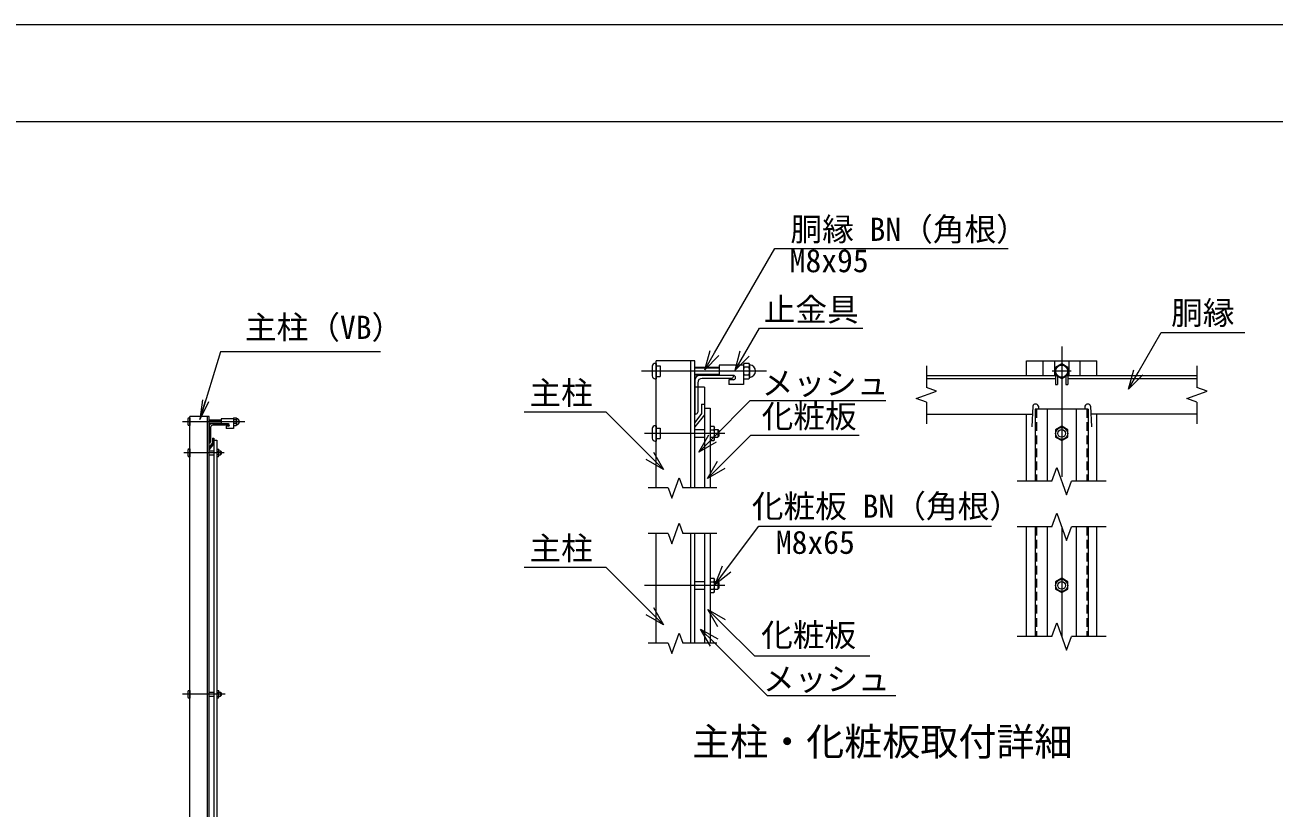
# Model space of a CAD drawing. Units: millimetres, scale not verified. Extents: x -4200 to 4200, y -2970 to 2970.
# Drawn here: x -185 to 2403, y 1348 to 2970 of the extents above; entities that cross this region are included whole.
import ezdxf
from ezdxf.enums import TextEntityAlignment as Align

# ---------------------------------------------------------------- set-up
doc = ezdxf.new("R2010")
doc.units = ezdxf.units.MM
doc.header["$LTSCALE"] = 15
doc.linetypes.add('DASHED1', pattern=[1.8, 1.2, -0.6])
doc.linetypes.add('LONG_CHAIN', pattern=[21, 18, -1, 1, -1])
for name, color, linetype, lineweight in [('0-0_D-STR1', 1, 'Continuous', 9), ('0-1_D-BMK', 2, 'LONG_CHAIN', 9), ('0-2_D-STR-DIM', 7, 'Continuous', 9), ('0-5_0', 7, 'Continuous', 9), ('0-6_D-STR-TXT', 7, 'Continuous', 9), ('0-9_D-STR3', 3, 'Continuous', 9), ('0-A_D-STR2', 7, 'Continuous', 9), ('0-B_D-TTL', 2, 'Continuous', 9)]:
    doc.layers.add(name, color=color, linetype=linetype, lineweight=lineweight)
doc.layers.add('0-7_D-TTL-TXT', color=7, linetype='Continuous')
doc.styles.add('ＭＳ ゴシック', font='')
doc.styles.get('ＭＳ ゴシック').set_extended_font_data('MS Gothic')

# ---------------------------------------------------------------- blocks, each defined once
blk = doc.blocks.new('_Open')
at = {"layer": '0-5_0'}
blk.add_line((-15, 2.5), (0, 0), dxfattribs=at)
blk.add_lwpolyline([(-15, -2.5), (0, 0), (-15, 0)], dxfattribs=at)
blk = doc.blocks.new('MLeader1')
at = {"layer": '0-6_D-STR-TXT'}
blk.add_line((2099.5, 2215.79), (2119.5, 2250.43), dxfattribs=at)
for points in [[(2119.5, 2250.43), (2167.22, 2333.07), (2332.97, 2333.07), (2340.17, 2333.07)], [(2128.79, 2245.07), (2099.5, 2215.79), (2110.22, 2255.79)]]:
    blk.add_lwpolyline(points, dxfattribs=at)
blk = doc.blocks.new('MLeader2')
at = {"layer": '0-6_D-STR-TXT'}
blk.add_line((1210.04, 2085.6), (1238.32, 2113.88), dxfattribs=at)
for points in [[(1238.32, 2113.88), (1316.57, 2192.13), (1590.06, 2192.13), (1597.26, 2192.13)], [(1245.9, 2106.3), (1210.04, 2085.6), (1230.74, 2121.46)]]:
    blk.add_lwpolyline(points, dxfattribs=at)
blk = doc.blocks.new('MLeader3')
at = {"layer": '0-6_D-STR-TXT'}
blk.add_line((1228.24, 2030.96), (1256.52, 2059.25), dxfattribs=at)
for points in [[(1256.52, 2059.25), (1317.57, 2120.29), (1534.77, 2120.29), (1541.97, 2120.29)], [(1264.1, 2051.67), (1228.24, 2030.96), (1248.94, 2066.83)]]:
    blk.add_lwpolyline(points, dxfattribs=at)
blk = doc.blocks.new('MLeader4')
at = {"layer": '0-6_D-STR-TXT'}
blk.add_line((1136.63, 1727.63), (1108.35, 1755.92), dxfattribs=at)
for points in [[(1108.35, 1755.92), (1018.13, 1846.14), (855.73, 1846.14), (848.53, 1846.14)], [(1115.93, 1763.5), (1136.63, 1727.63), (1100.77, 1748.34)]]:
    blk.add_lwpolyline(points, dxfattribs=at)
blk = doc.blocks.new('MLeader5')
at = {"layer": '0-6_D-STR-TXT'}
blk.add_line((1136.63, 2049.26), (1108.35, 2077.54), dxfattribs=at)
for points in [[(1108.35, 2077.54), (1018.13, 2167.76), (855.73, 2167.76), (848.53, 2167.76)], [(1115.93, 2085.12), (1136.63, 2049.26), (1100.77, 2069.97)]]:
    blk.add_lwpolyline(points, dxfattribs=at)
blk = doc.blocks.new('MLeader6')
at = {"layer": '0-6_D-STR-TXT'}
blk.add_line((1228.76, 1759.54), (1257.05, 1731.26), dxfattribs=at)
for points in [[(1249.47, 1723.68), (1228.76, 1759.54), (1264.63, 1738.84)], [(1257.05, 1731.26), (1324.97, 1663.34), (1556.39, 1663.34), (1563.59, 1663.34)]]:
    blk.add_lwpolyline(points, dxfattribs=at)
blk = doc.blocks.new('MLeader7')
at = {"layer": '0-6_D-STR-TXT'}
blk.add_line((1213.56, 1719.05), (1241.85, 1690.77), dxfattribs=at)
for points in [[(1234.27, 1683.19), (1213.56, 1719.05), (1249.43, 1698.35)], [(1241.85, 1690.77), (1351.55, 1581.07), (1610.43, 1581.07), (1617.63, 1581.07)]]:
    blk.add_lwpolyline(points, dxfattribs=at)
blk = doc.blocks.new('MLeader14')
at = {"layer": '0-6_D-STR-TXT'}
blk.add_line((1284.85, 2254.82), (1304.97, 2289.4), dxfattribs=at)
for points in [[(1304.97, 2289.4), (1335.48, 2341.84), (1542.46, 2341.84), (1549.66, 2341.84)], [(1314.23, 2284.01), (1284.85, 2254.82), (1295.7, 2294.79)]]:
    blk.add_lwpolyline(points, dxfattribs=at)
blk = doc.blocks.new('MLeader20')
at = {"layer": '0-6_D-STR-TXT'}
blk.add_line((1243.59, 1811.26), (1267.56, 1843.28), dxfattribs=at)
for points in [[(1267.56, 1843.28), (1334.09, 1932.18), (1808.27, 1932.18), (1815.47, 1932.18)], [(1276.14, 1836.86), (1243.59, 1811.26), (1258.98, 1849.71)]]:
    blk.add_lwpolyline(points, dxfattribs=at)
blk = doc.blocks.new('MLeader21')
at = {"layer": '0-6_D-STR-TXT'}
blk.add_line((1222.44, 2255.98), (1242.4, 2290.65), dxfattribs=at)
for points in [[(1242.4, 2290.65), (1367.1, 2507.34), (1842.99, 2507.34), (1850.19, 2507.34)], [(1251.68, 2285.3), (1222.44, 2255.98), (1233.11, 2296)]]:
    blk.add_lwpolyline(points, dxfattribs=at)

msp = doc.modelspace()

# ---------------------------------------------------------------- linework, layer by layer
at = {"layer": '0-0_D-STR1'}
for p, q in [((1121.66, 2011.06), (1121.66, 2274.1)), ((1201.66, 2274.1), (1121.66, 2274.1)), ((1193.66, 2011.06), (1193.66, 2274.1)), ((1201.66, 2011.06), (1201.66, 2274.1)), ((1887.97, 2274.1), (2033.97, 2274.1)), ((1887.97, 2244.1), (1887.97, 2274.1)), ((1922.97, 2244.1), (1922.97, 2274.1)), ((1945.97, 2274.1), (1945.97, 2244.1)), ((1975.97, 2274.1), (1975.97, 2244.1)), ((1998.97, 2244.1), (1998.97, 2274.1)), ((2033.97, 2244.1), (2033.97, 2274.1)), ((1201.66, 2234.1), (1201.66, 2164.1)), ((1207.66, 2229.1), (1207.66, 2168.1)), ((1281.66, 2244.1), (1211.66, 2244.1)), ((1277.66, 2238.1), (1216.66, 2238.1)), ((1281.66, 2242.1), (1281.66, 2244.1)), ((1680.97, 2244.1), (1948.47, 2244.1)), ((1680.97, 2238.1), (1948.47, 2238.1)), ((1973.47, 2244.1), (2240.97, 2244.1)), ((1973.47, 2238.1), (2240.97, 2238.1)), ((1215.66, 2184.85), (1215.66, 2165.1)), ((1215.66, 2184.85), (1221.66, 2184.85)), ((1221.66, 2184.85), (1221.66, 2162.85)), ((1900.97, 2180.85), (1899.47, 2137.85)), ((1912.97, 2180.85), (1913.21, 2174.1)), ((2008.97, 2180.85), (2008.73, 2174.1)), ((2020.97, 2180.85), (2022.47, 2137.85)), ((156.34, 88.9), (156.34, 2158.9)), ((196.34, 2158.9), (156.34, 2158.9)), ((192.84, 88.9), (192.84, 2158.9)), ((196.34, 88.9), (196.34, 2158.9)), ((1215.66, 2165.1), (1201.66, 2147)), ((1203.66, 2164.1), (1201.66, 2164.1)), ((1221.66, 2162.85), (1201.66, 2137.85)), ((1680.97, 2164.1), (1900.39, 2164.1)), ((1887.97, 2025.01), (1887.97, 2164.1)), ((2240.97, 2164.1), (2021.55, 2164.1)), ((2033.97, 2025.01), (2033.97, 2164.1)), ((196.34, 2138.9), (196.34, 2103.9)), ((199.34, 2136.4), (199.34, 2105.9)), ((236.34, 2143.9), (201.34, 2143.9)), ((234.34, 2140.9), (203.84, 2140.9)), ((236.34, 2142.9), (236.34, 2143.9)), ((203.34, 2104.4), (196.34, 2095.35)), ((197.34, 2103.9), (196.34, 2103.9)), ((206.34, 2103.27), (196.34, 2090.77)), ((203.34, 2114.27), (203.34, 2104.4)), ((203.34, 2114.27), (206.34, 2114.27)), ((206.34, 2114.27), (206.34, 2103.27)), ((206.34, 2109.9), (206.34, 409.9)), ((206.34, 2109.9), (212.34, 2109.9)), ((212.34, 2109.9), (212.34, 409.9)), ((196.34, 2095.35), (196.34, 2090.77)), ((1121.66, 1689.44), (1121.66, 1916.88)), ((1193.66, 1689.44), (1193.66, 1916.88)), ((1201.66, 1689.44), (1201.66, 1916.88)), ((1887.97, 1703.39), (1887.97, 1930.82)), ((2033.97, 1703.39), (2033.97, 1930.82))]:
    msp.add_line(p, q, dxfattribs=at)
for centre, radius, start, end in [((1211.66, 2234.1), 10, 90, 180), ((1216.66, 2229.1), 9, 90, 180), ((1277.66, 2242.1), 4, 270, 0), ((1906.97, 2178.35), 6.5, 22.61986, 157.38014), ((2014.97, 2178.35), 6.5, 22.61986, 157.38014), ((1203.66, 2168.1), 4, 270, 0), ((201.34, 2138.9), 5, 90, 180), ((203.84, 2136.4), 4.5, 90, 180), ((234.34, 2142.9), 2, 270, 0), ((197.34, 2105.9), 2, 270, 0)]:
    msp.add_arc(centre, radius, start, end, dxfattribs=at)
at = {"layer": '0-1_D-BMK'}
for p, q in [((1960.97, 2304.1), (1960.97, 2025.01)), ((1350.13, 2253.1), (1091.66, 2253.1)), ((1980.97, 2253.1), (1940.97, 2253.1)), ((270.57, 2148.4), (141.34, 2148.4)), ((1263.65, 2124.1), (1097.66, 2124.1)), ((227.34, 2083.9), (144.34, 2083.9)), ((1960.97, 1930.82), (1960.97, 1703.39)), ((1263.65, 1809.32), (1097.66, 1809.32)), ((229.34, 1583.9), (141.34, 1583.9))]:
    msp.add_line(p, q, dxfattribs=at)
at = {"layer": '0-2_D-STR-DIM'}
for p, q in [((1680.97, 2264.1), (1680.97, 2219.49)), ((2240.97, 2264.1), (2240.97, 2219.49)), ((1659.83, 2196.4), (1702.11, 2211.79)), ((1702.11, 2211.79), (1680.97, 2219.49)), ((1680.97, 2188.71), (1659.83, 2196.4)), ((1680.97, 2188.71), (1680.97, 2144.1)), ((2240.97, 2188.71), (2240.97, 2144.1)), ((1940.45, 2025.01), (1950.71, 2053.2)), ((1950.71, 2053.2), (1971.23, 1996.82)), ((1153.96, 1989.92), (1169.35, 2032.21)), ((1169.35, 2032.21), (1177.05, 2011.06)), ((1940.45, 2025.01), (1868.97, 2025.01)), ((1971.23, 1996.82), (1981.49, 2025.01)), ((2052.97, 2025.01), (1981.49, 2025.01)), ((1146.27, 2011.06), (1105.16, 2011.06)), ((1146.27, 2011.06), (1153.96, 1989.92)), ((1246.98, 2011.06), (1177.05, 2011.06)), ((1940.45, 1930.82), (1950.71, 1959.02)), ((1950.71, 1959.02), (1971.23, 1902.63)), ((1146.27, 1916.88), (1105.16, 1916.88)), ((1146.27, 1916.88), (1153.96, 1895.73)), ((1153.96, 1895.73), (1169.35, 1938.02)), ((1169.35, 1938.02), (1177.05, 1916.88)), ((1246.98, 1916.88), (1177.05, 1916.88)), ((1940.45, 1930.82), (1868.97, 1930.82)), ((1971.23, 1902.63), (1981.49, 1930.82)), ((2052.97, 1930.82), (1981.49, 1930.82)), ((1153.96, 1668.3), (1169.35, 1710.58)), ((1169.35, 1710.58), (1177.05, 1689.44)), ((1940.45, 1703.39), (1950.71, 1731.58)), ((1950.71, 1731.58), (1971.23, 1675.19)), ((1146.27, 1689.44), (1105.16, 1689.44)), ((1146.27, 1689.44), (1153.96, 1668.3)), ((1246.98, 1689.44), (1177.05, 1689.44)), ((1940.45, 1703.39), (1868.97, 1703.39)), ((1971.23, 1675.19), (1981.49, 1703.39)), ((2052.97, 1703.39), (1981.49, 1703.39))]:
    msp.add_line(p, q, dxfattribs=at)
msp.add_lwpolyline([(2240.97, 2188.71), (2219.83, 2196.4), (2262.11, 2211.79), (2240.97, 2219.49)], dxfattribs=at)
at = {"layer": '0-6_D-STR-TXT'}
msp.add_lwpolyline([(551.03, 2292.78), (219.65, 2292.78), (177.95, 2155.11)], dxfattribs=at)
at = {"layer": '0-9_D-STR3'}
for p, q in [((1113.66, 2263.1), (1113.66, 2243.1)), ((1119.66, 2269.1), (1121.66, 2269.1)), ((1121.66, 2269.1), (1121.66, 2237.1)), ((1121.66, 2263.9), (1129.66, 2263.9)), ((1129.66, 2263.9), (1129.66, 2242.3)), ((1201.66, 2261.1), (1252.16, 2261.1)), ((1201.66, 2259.6), (1252.16, 2259.6)), ((1252.16, 2265.1), (1252.16, 2244.1)), ((1302.16, 2265.1), (1252.16, 2265.1)), ((1302.16, 2265.56), (1302.16, 2240.87)), ((1302.16, 2265.56), (1302.16, 2240.87)), ((1302.16, 2265.1), (1302.16, 2225.1)), ((1304.16, 2269.3), (1313.16, 2269.3)), ((1313.16, 2261.2), (1304.16, 2261.2)), ((1315.16, 2265.56), (1315.16, 2240.87)), ((1315.16, 2265.56), (1315.16, 2240.87)), ((1119.66, 2237.1), (1121.66, 2237.1)), ((1121.66, 2242.3), (1129.66, 2242.3)), ((1201.66, 2246.6), (1252.16, 2246.6)), ((1201.66, 2245.1), (1252.16, 2245.1)), ((1281.66, 2244.1), (1252.16, 2244.1)), ((1272.16, 2235.1), (1272.16, 2225.1)), ((1281.66, 2235.1), (1272.16, 2235.1)), ((1302.16, 2225.1), (1272.16, 2225.1)), ((1313.16, 2245), (1304.16, 2245)), ((1304.16, 2236.9), (1313.16, 2236.9)), ((1948.47, 2245.3), (1948.47, 2225.1)), ((1948.47, 2225.1), (1952.47, 2225.1)), ((1952.47, 2242.99), (1952.47, 2225.1)), ((1969.47, 2242.99), (1969.47, 2225.1)), ((1969.47, 2225.1), (1973.47, 2225.1)), ((1973.47, 2245.3), (1973.47, 2225.1)), ((1221.66, 2176.1), (1233.66, 2176.1)), ((1233.66, 2176.1), (1233.66, 2011.06)), ((1905.97, 2174.1), (1905.97, 2025.01)), ((2015.97, 2174.1), (1905.97, 2174.1)), ((1930.97, 2174.1), (1930.97, 2025.01)), ((1990.97, 2174.1), (1990.97, 2025.01)), ((2015.97, 2174.1), (2015.97, 2025.01)), ((152.34, 2153.4), (152.34, 2143.4)), ((155.34, 2156.4), (156.34, 2156.4)), ((156.34, 2156.4), (156.34, 2140.4)), ((196.34, 2152.4), (221.59, 2152.4)), ((196.34, 2151.65), (221.59, 2151.65)), ((221.59, 2154.4), (221.59, 2143.9)), ((246.59, 2154.4), (221.59, 2154.4)), ((246.59, 2154.63), (246.59, 2142.28)), ((246.59, 2154.63), (246.59, 2142.28)), ((246.59, 2154.4), (246.59, 2134.4)), ((247.59, 2156.5), (252.09, 2156.5)), ((252.09, 2152.45), (247.59, 2152.45)), ((253.09, 2154.63), (253.09, 2142.28)), ((253.09, 2154.63), (253.09, 2142.28)), ((155.34, 2140.4), (156.34, 2140.4)), ((196.34, 2145.15), (221.59, 2145.15)), ((196.34, 2144.4), (221.59, 2144.4)), ((236.34, 2143.9), (221.59, 2143.9)), ((231.59, 2139.4), (231.59, 2134.4)), ((236.34, 2139.4), (231.59, 2139.4)), ((246.59, 2134.4), (231.59, 2134.4)), ((252.09, 2144.35), (247.59, 2144.35)), ((247.59, 2140.3), (252.09, 2140.3)), ((1113.66, 2134.1), (1113.66, 2114.1)), ((1119.66, 2140.1), (1121.66, 2140.1)), ((1121.66, 2140.1), (1121.66, 2108.1)), ((1121.66, 2134.9), (1129.66, 2134.9)), ((1129.66, 2134.9), (1129.66, 2113.3)), ((1201.66, 2132.1), (1221.66, 2132.1)), ((1233.66, 2139.11), (1241.21, 2139.11)), ((1233.66, 2131.6), (1241.21, 2131.6)), ((1241.21, 2139.11), (1242.66, 2136.6)), ((1242.66, 2111.6), (1242.66, 2136.6)), ((1242.66, 2132.1), (1249.26, 2132.1)), ((1249.26, 2132.1), (1251.66, 2129.7)), ((1249.26, 2132.1), (1249.26, 2116.1)), ((1251.66, 2129.7), (1251.66, 2118.5)), ((1119.66, 2108.1), (1121.66, 2108.1)), ((1121.66, 2113.3), (1129.66, 2113.3)), ((1201.66, 2116.1), (1221.66, 2116.1)), ((1233.66, 2116.59), (1241.21, 2116.59)), ((1233.66, 2109.08), (1241.21, 2109.08)), ((1241.21, 2109.08), (1242.66, 2111.6)), ((1242.66, 2116.1), (1249.26, 2116.1)), ((1249.26, 2116.1), (1251.66, 2118.5)), ((152.34, 2088.9), (152.34, 2078.9)), ((155.34, 2091.9), (156.34, 2091.9)), ((155.34, 2075.9), (156.34, 2075.9)), ((156.34, 2091.9), (156.34, 2075.9)), ((196.34, 2087.9), (206.34, 2087.9)), ((196.34, 2079.9), (206.34, 2079.9)), ((212.34, 2091.4), (216.12, 2091.4)), ((212.34, 2087.65), (216.12, 2087.65)), ((212.34, 2080.14), (216.12, 2080.14)), ((212.34, 2076.39), (216.12, 2076.39)), ((216.12, 2091.4), (216.84, 2090.15)), ((216.12, 2091.4), (216.84, 2090.15)), ((216.12, 2076.39), (216.84, 2077.65)), ((216.84, 2077.65), (216.84, 2090.15)), ((216.84, 2087.9), (220.14, 2087.9)), ((216.84, 2079.9), (220.14, 2079.9)), ((220.14, 2087.9), (221.34, 2086.7)), ((220.14, 2087.9), (220.14, 2079.9)), ((220.14, 2079.9), (221.34, 2081.1)), ((221.34, 2086.7), (221.34, 2081.1)), ((1221.66, 1916.88), (1221.66, 1689.44)), ((1233.66, 1916.88), (1233.66, 1689.44)), ((1905.97, 1930.82), (1905.97, 1703.39)), ((1930.97, 1930.82), (1930.97, 1703.39)), ((1990.97, 1930.82), (1990.97, 1703.39)), ((2015.97, 1930.82), (2015.97, 1703.39)), ((1201.66, 1817.32), (1221.66, 1817.32)), ((1233.66, 1824.34), (1241.21, 1824.34)), ((1233.66, 1816.83), (1241.21, 1816.83)), ((1241.21, 1824.34), (1242.66, 1821.82)), ((1242.66, 1796.82), (1242.66, 1821.82)), ((1242.66, 1817.32), (1249.26, 1817.32)), ((1249.26, 1817.32), (1251.66, 1814.92)), ((1249.26, 1817.32), (1249.26, 1801.32)), ((1251.66, 1814.92), (1251.66, 1803.72)), ((1201.66, 1801.32), (1221.66, 1801.32)), ((1233.66, 1801.82), (1241.21, 1801.82)), ((1233.66, 1794.31), (1241.21, 1794.31)), ((1241.21, 1794.31), (1242.66, 1796.82)), ((1242.66, 1801.32), (1249.26, 1801.32)), ((1249.26, 1801.32), (1251.66, 1803.72)), ((152.34, 1588.9), (152.34, 1578.9)), ((155.34, 1591.9), (156.34, 1591.9)), ((156.34, 1591.9), (156.34, 1575.9)), ((196.34, 1587.9), (206.34, 1587.9)), ((196.34, 1579.9), (206.34, 1579.9)), ((212.34, 1591.4), (216.12, 1591.4)), ((212.34, 1587.65), (216.12, 1587.65)), ((212.34, 1580.14), (216.12, 1580.14)), ((216.12, 1591.4), (216.84, 1590.15)), ((216.12, 1591.4), (216.84, 1590.15)), ((216.84, 1577.65), (216.84, 1590.15)), ((216.84, 1587.9), (220.14, 1587.9)), ((216.84, 1579.9), (220.14, 1579.9)), ((220.14, 1587.9), (221.34, 1586.7)), ((220.14, 1587.9), (220.14, 1579.9)), ((220.14, 1579.9), (221.34, 1581.1)), ((221.34, 1586.7), (221.34, 1581.1)), ((155.34, 1575.9), (156.34, 1575.9)), ((212.34, 1576.39), (216.12, 1576.39)), ((216.12, 1576.39), (216.84, 1577.65))]:
    msp.add_line(p, q, dxfattribs=at)
at = {"layer": '0-9_D-STR3', "linetype": 'DASHED1'}
for p, q in [((1909.17, 2174.1), (1909.17, 2025.01)), ((2012.77, 2174.1), (2012.77, 2025.01)), ((1909.17, 1930.82), (1909.17, 1703.39)), ((2012.77, 1930.82), (2012.77, 1703.39))]:
    msp.add_line(p, q, dxfattribs=at)
at = {"layer": '0-9_D-STR3'}
for points in [[(1973.97, 2260.6), (1960.97, 2268.11), (1947.97, 2260.6), (1947.97, 2245.59), (1960.97, 2238.08), (1973.97, 2245.59)], [(1973.97, 2131.6), (1960.97, 2139.11), (1947.97, 2131.6), (1947.97, 2116.59), (1960.97, 2109.08), (1973.97, 2116.59)], [(1973.97, 1816.83), (1960.97, 1824.34), (1947.97, 1816.83), (1947.97, 1801.82), (1960.97, 1794.31), (1973.97, 1801.82)]]:
    msp.add_lwpolyline(points, close=True, dxfattribs=at)
for centre, radius in [((1960.97, 2253.1), 12.5), ((1960.97, 2124.1), 12.5), ((1960.97, 2124.1), 8), ((1960.97, 1809.32), 12.5), ((1960.97, 1809.32), 8)]:
    msp.add_circle(centre, radius, dxfattribs=at)
for centre, radius, start, end in [((1119.66, 2263.1), 6, 90, 180), ((1307.23, 2265.25), 5.08, 127.21089, 232.78911), ((1319.56, 2253.1), 17.4, 152.26063, 207.73937), ((1310.08, 2265.25), 5.08, 307.21089, 52.78911), ((1297.76, 2253.1), 17.4, 332.26063, 27.73937), ((1315.91, 2266.99), 1, 189.83916, 262.83194), ((1314.16, 2253.1), 13, 277.16806, 82.83194), ((1119.66, 2243.1), 6, 180, 270), ((1281.66, 2239.6), 4.5, 270, 90), ((1307.26, 2240.95), 5.1, 127.42505, 232.57495), ((1310.06, 2240.95), 5.1, 307.42505, 52.57495), ((1315.91, 2239.21), 1, 97.16806, 163.42019), ((155.34, 2153.4), 3, 90, 180), ((249.13, 2154.47), 2.54, 127.21089, 232.78911), ((255.29, 2148.4), 8.7, 152.26063, 207.73937), ((250.55, 2154.47), 2.54, 307.21089, 52.78911), ((244.39, 2148.4), 8.7, 332.26063, 27.73937), ((253.46, 2155.34), 0.5, 189.83916, 262.83194), ((252.59, 2148.4), 6.5, 277.16806, 82.83194), ((155.34, 2143.4), 3, 180, 270), ((236.34, 2141.65), 2.25, 270, 90), ((249.14, 2142.32), 2.55, 127.42505, 232.57495), ((250.54, 2142.32), 2.55, 307.42505, 52.57495), ((253.46, 2141.45), 0.5, 97.16806, 163.42019), ((1119.66, 2134.1), 6, 90, 180), ((1235.73, 2135.35), 6.64, 325.61586, 34.38414), ((1217.53, 2124.1), 24.84, 342.4121, 17.5879), ((1119.66, 2114.1), 6, 180, 270), ((1235.73, 2112.84), 6.64, 325.61585, 34.38416), ((155.34, 2088.9), 3, 90, 180), ((155.34, 2078.9), 3, 180, 270), ((213.37, 2089.53), 3.32, 325.61586, 34.38414), ((213.37, 2078.27), 3.32, 325.61585, 34.38416), ((204.28, 2083.9), 12.42, 342.4121, 17.5879), ((1235.73, 1820.58), 6.64, 325.61586, 34.38414), ((1217.53, 1809.32), 24.84, 342.4121, 17.5879), ((1235.73, 1798.07), 6.64, 325.61585, 34.38416), ((155.34, 1588.9), 3, 90, 180), ((155.34, 1578.9), 3, 180, 270), ((213.37, 1589.53), 3.32, 325.61586, 34.38414), ((213.37, 1578.27), 3.32, 325.61585, 34.38416), ((204.28, 1583.9), 12.42, 342.4121, 17.5879)]:
    msp.add_arc(centre, radius, start, end, dxfattribs=at)
at = {"layer": '0-A_D-STR2'}
for q in [(1201.66, 2220.1), (1221.66, 2011.06)]:
    msp.add_line((1221.66, 2220.1), q, dxfattribs=at)
at = {"layer": '0-B_D-TTL', "color": 7}
msp.add_lwpolyline([(-4200.19, -2970.08), (4199.81, -2970.08), (4199.81, 2969.92), (-4200.19, 2969.92)], close=True, dxfattribs=at)
at = {"layer": '0-B_D-TTL'}
msp.add_lwpolyline([(-3900.19, 2769.92), (3899.81, 2769.92), (3899.81, -2770.08), (-3900.19, -2770.08)], close=True, dxfattribs=at)

# ---------------------------------------------------------------- block references
at = {"layer": '0-6_D-STR-TXT'}
for name in ['MLeader21', 'MLeader14', 'MLeader1', 'MLeader2', 'MLeader5', 'MLeader3', 'MLeader20', 'MLeader4', 'MLeader6', 'MLeader7']:
    msp.add_blockref(name, (0, 0), dxfattribs=at)
at = {"layer": '0-6_D-STR-TXT', "xscale": 2.666667, "yscale": 2.666667, "rotation": 253.14944}
msp.add_blockref('_Open', (177.37, 2153.2), dxfattribs=at)

# ---------------------------------------------------------------- texts
at = {"layer": '0-6_D-STR-TXT', "style": 'ＭＳ ゴシック'}
for s, p in [('胴縁 BN（角根）', (1399.63, 2508.43)), ('M8x95', (1398.03, 2443.48)), ('止金具', (1344.33, 2342.22)), ('胴縁', (2187.52, 2335.29)), ('主柱（VB）', (270.57, 2305.36)), ('メッシュ', (1340.31, 2189.82)), ('主柱', (859.42, 2169.42)), ('化粧板', (1339.99, 2121.04)), ('化粧板 BN（角根）', (1319.73, 1934.99)), ('主柱', (859.42, 1847.79)), ('M8x65', (1369.42, 1860.22)), ('化粧板', (1338.98, 1668.11)), ('メッシュ', (1342.94, 1577.14))]:
    msp.add_text(s, height=48.06, dxfattribs=at).set_placement(p, align=Align.BOTTOM_LEFT)
at = {"layer": '0-7_D-TTL-TXT', "style": 'ＭＳ ゴシック'}
msp.add_text('主柱・化粧板取付詳細', height=57.73, dxfattribs=at).set_placement((1195.97, 1439.51), align=Align.BOTTOM_LEFT)

doc.saveas('drawing.dxf')
